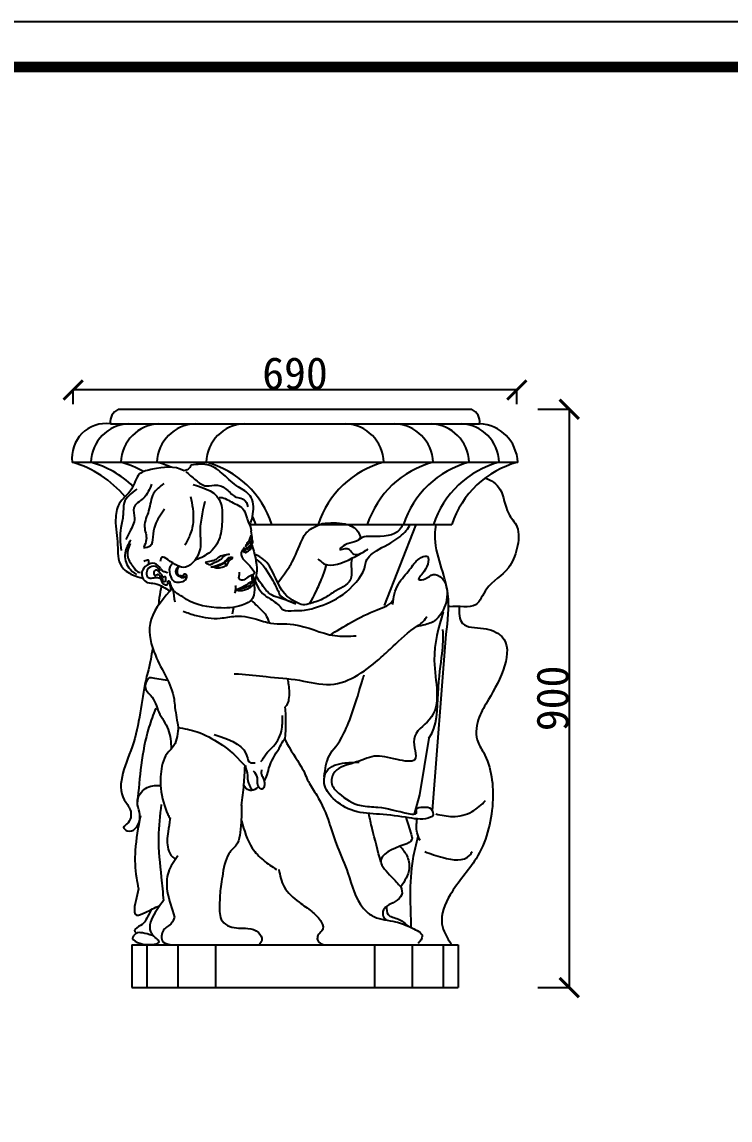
# Model space of a CAD drawing. Extents: x 3172 to 33391, y 13916 to 34175.
# Drawn here: x 6102 to 7203, y 20106 to 21815 of the extents above; entities that cross this region are included whole.
import ezdxf

# ---------------------------------------------------------------- set-up
doc = ezdxf.new("R2010")
doc.units = 0
doc.layers.get('0').update_dxf_attribs({"linetype": 'CONTINUOUS'})
doc.layers.get('DEFPOINTS').update_dxf_attribs({"linetype": 'CONTINUOUS'})
doc.dimstyles.new('ISO-25', dxfattribs={"dimtxt": 2.5, "dimasz": 2.5, "dimexe": 1.25, "dimexo": 0.625, "dimtad": 1, "dimdec": 4, "dimdsep": 46, "dimlunit": 6, "dimtxsty": 'Standard', "dimcen": 2.5, "dimadec": 0, "dimazin": 0, "dimtfac": 1, "dimtdec": 4, "dimtmove": 0, "dimatfit": 3, "dimfxl": 1, "dimtolj": 1, "dimtzin": 0, "dimarcsym": 0})

# ---------------------------------------------------------------- blocks, each defined once
blk = doc.blocks.new('_ARCHTICK')
at = {"color": 0, "linetype": 'ByBlock', "const_width": 0.15}
blk.add_lwpolyline([(-0.5, -0.5), (0.5, 0.5)], dxfattribs=at)
blk = doc.blocks.new('*D216')
at = {"color": 0, "linetype": 'ByBlock'}
for p, q in [((16131.7, 20347.5), (16131.7, 20370.7)), ((16821.7, 20347.5), (16821.7, 20370.7)), ((16821.7, 20369.4), (16131.7, 20369.4))]:
    blk.add_line(p, q, dxfattribs=at)
at = {"layer": 'DEFPOINTS', "color": 0, "linetype": 'ByBlock'}
for p in [(16131.7, 20369.4), (16131.7, 20346.9), (16821.7, 20346.9)]:
    blk.add_point(p, dxfattribs=at)
at = {"color": 0, "linetype": 'ByBlock', "xscale": 30, "yscale": 30, "zscale": 30, "rotation": 180}
blk.add_blockref('_ARCHTICK', (16131.7, 20369.4), dxfattribs=at)
at = {"color": 0, "linetype": 'ByBlock', "xscale": 30, "yscale": 30, "zscale": 30}
blk.add_blockref('_ARCHTICK', (16821.7, 20369.4), dxfattribs=at)
at = {"color": 0, "linetype": 'ByBlock', "insert": (16476.7, 20395.1), "char_height": 50, "attachment_point": 5}
blk.add_mtext('\\A1;690', dxfattribs=at)
blk = doc.blocks.new('*D211')
at = {"color": 0, "linetype": 'ByBlock'}
for p, q in [((16854.3, 20339.5), (16904.4, 20339.5)), ((16903.2, 20339.5), (16903.2, 19439.5)), ((16854.3, 19439.5), (16904.4, 19439.5))]:
    blk.add_line(p, q, dxfattribs=at)
at = {"layer": 'DEFPOINTS', "color": 0, "linetype": 'ByBlock'}
for p in [(16853.6, 20339.5), (16853.6, 19439.5), (16903.2, 19439.5)]:
    blk.add_point(p, dxfattribs=at)
at = {"color": 0, "linetype": 'ByBlock', "xscale": 30, "yscale": 30, "zscale": 30}
for p, rotation in [((16903.2, 20339.5), 90), ((16903.2, 19439.5), 270)]:
    blk.add_blockref('_ARCHTICK', p, dxfattribs=dict(at, rotation=rotation))
at = {"color": 0, "linetype": 'ByBlock', "insert": (16877.5, 19889.5), "char_height": 50, "attachment_point": 5, "rotation": 90}
blk.add_mtext('\\A1;900', dxfattribs=at)

msp = doc.modelspace()

# ---------------------------------------------------------------- linework, layer by layer
for p, q in [((6252.08568, 21212.60165), (6801.5146, 21212.60165)), ((6239.69912, 21189.89227), (6813.90115, 21189.89227)), ((6180.42104, 21130.13258), (6873.17923, 21130.13258)), ((6455.77614, 21033.31181), (6770.83304, 21033.31181)), ((6714.25263, 21031.61948), (6665.57881, 20907.09284)), ((6431.29784, 20904.19651), (6429.28982, 20893.76295)), ((6740.49189, 20587.60032), (6761.79521, 20862.73933)), ((6735.10716, 20700.82946), (6720.32609, 20612.70094)), ((6720.32609, 20612.70094), (6712.33131, 20582.34388)), ((6710.59607, 20575.755), (6710.55642, 20575.60445)), ((6273.20977, 20379.29672), (6780.3905, 20379.29672)), ((6273.20977, 20379.29672), (6273.20977, 20312.57525)), ((6296.2923, 20379.29672), (6296.2923, 20312.57525)), ((6344.55592, 20379.29672), (6344.55592, 20312.57525)), ((6403.31167, 20379.29672), (6403.31167, 20312.57525)), ((6650.2886, 20379.29672), (6650.2886, 20312.57525)), ((6709.04435, 20379.29672), (6709.04435, 20312.57525)), ((6757.30797, 20379.29672), (6757.30797, 20312.57525)), ((6780.3905, 20379.29672), (6780.3905, 20312.57525)), ((6273.20977, 20312.57525), (6780.3905, 20312.57525))]:
    msp.add_line(p, q)
msp.add_lwpolyline([(8667.98137, 17710.09481), (8667.98137, 21815.29574), (3171.87102, 21815.29574), (3171.87102, 17710.09481)], close=True)
at = {"const_width": 16.81311}
msp.add_lwpolyline([(8597.92675, 17780.14943), (8597.92675, 21745.24112), (3259.76444, 21745.24112), (3259.76444, 17780.14943)], close=True, dxfattribs=at)
for centre, radius, start, end in [((6260.79375, 21193.11919), 21.34003, 114.08322555, 188.69730705), ((6792.80652, 21193.11919), 21.34003, 351.30269295, 65.91677445), ((6232.84335, 21137.41276), 52.92542, 82.55720211, 187.90642224), ((6271.09976, 21127.79671), 62.16041, 92.61720007, 177.84642429), ((6318.02339, 21127.79671), 62.16041, 92.61720007, 177.84642429), ((6374.12774, 21127.79671), 62.16041, 92.61720007, 177.84642429), ((6450.63359, 21127.79671), 62.16041, 92.61720007, 177.84642429), ((6602.96668, 21127.79671), 62.16041, 2.15357571, 87.38279993), ((6679.47254, 21127.79671), 62.16041, 2.15357571, 87.38279993), ((6735.57688, 21127.79671), 62.16041, 2.15357571, 87.38279993), ((6782.50051, 21127.79671), 62.16041, 2.15357571, 87.38279993), ((6811.06273, 21127.79671), 62.16041, 2.15357571, 87.38279993), ((6135.28769, 20972.59741), 163.87297, 39.13853046, 74.01315376), ((6171.06, 20987.54123), 147.54818, 45.36711363, 75.10651551), ((6217.98363, 20987.54123), 147.54818, 60.18350193, 75.10651551), ((6274.08797, 20987.54123), 147.54818, 65.94055568, 75.10651551), ((6350.59383, 20987.54123), 147.54818, 18.07174491, 75.10651551), ((6703.00644, 20987.54123), 147.54818, 104.89348449, 161.92825509), ((6779.5123, 20987.54123), 147.54818, 104.89348449, 161.92825509), ((6835.61664, 20987.54123), 147.54818, 104.89348449, 161.92825509), ((6882.54027, 20987.54123), 147.54818, 104.89348449, 161.92825509), ((6911.10249, 20987.54123), 147.54818, 104.89348449, 161.92825509), ((6325.41575, 20987.54123), 147.54818, 18.07174491, 23.40199302)]:
    msp.add_arc(centre, radius, start, end)
for points, knots in [([(6354.40613, 21116.70696), (6338.03618, 21125.32498), (6315.62641, 21121.1209), (6280.29382, 21114.3638), (6275.46716, 21085.21117), (6250.64144, 21068.52378), (6245.9935, 21034.68299), (6252.16086, 21004.86058), (6250.44271, 20969.56815), (6272.53405, 20954.45646), (6284.80387, 20950.70001), (6290.20507, 20949.54656)], [0, 0, 0, 0, 47.065590362, 67.4920873216, 93.2460721279, 120.6347414395, 144.1785304631, 181.8362318727, 213.2400289434, 233.6806346833, 249.4996208052, 249.4996208052, 249.4996208052, 249.4996208052]), ([(6456.8794, 21032.7206), (6458.87992, 21038.13641), (6463.32322, 21052.91733), (6461.89216, 21079.46943), (6435.38431, 21092.08886), (6417.17622, 21110.39175), (6393.77012, 21129.19499), (6374.98446, 21126.74808), (6365.5405, 21125.51797)], [11.7421757511, 11.7421757511, 11.7421757511, 11.7421757511, 28.4053809439, 55.7870015051, 77.5974058109, 106.0802982827, 131.9764316107, 158.1560645834, 158.1560645834, 158.1560645834, 158.1560645834]), ([(6822.57909, 21105.58391), (6832.07246, 21102.66641), (6852.58006, 21087.45579), (6852.42986, 21053.45735), (6877.40481, 21028.69805), (6873.27825, 20995.56079), (6859.52451, 20958.682), (6824.17179, 20940.78712), (6810.09619, 20898.57195), (6782.12956, 20906.97522), (6765.856, 20905.28812), (6765.49558, 20910.19626)], [108.7959890891, 108.7959890891, 108.7959890891, 108.7959890891, 132.9706933029, 167.3762958213, 188.5496631126, 217.7738370675, 246.1316839245, 287.476660584, 314.504201315, 350.249845824, 350.5254833197, 350.5254833197, 350.5254833197, 350.5254833197]), ([(6368.34071, 21095.27684), (6387.19241, 21089.72138), (6414.58128, 21081.65008), (6413.48233, 21034.18293), (6411.10028, 21008.95369), (6397.92355, 20991.14451), (6389.423, 20986.90592)], [0, 0, 0, 0, 48.4838856409, 70.4402834179, 96.1016721307, 123.59221734, 123.59221734, 123.59221734, 123.59221734]), ([(6408.86226, 21075.33287), (6415.54479, 21076.19836), (6427.55396, 21067.15829), (6448.14107, 21059.76579), (6450.49025, 21046.36467), (6452.55997, 21041.27942), (6453.08694, 21040.11891)], [0, 0, 0, 0, 19.6120209909, 40.7816681686, 52.7567038119, 56.3971469814, 56.3971469814, 56.3971469814, 56.3971469814]), ([(6453.10683, 21040.70384), (6453.44769, 21039.6107), (6455.46982, 21033.41093), (6458.18448, 21028.28918), (6458.64043, 21023.18267)], [26.9247168351, 26.9247168351, 26.9247168351, 26.9247168351, 29.5260776278, 41.8709003034, 41.8709003034, 41.8709003034, 41.8709003034]), ([(6448.4954, 20988.79306), (6447.87961, 20989.78361), (6447.31239, 20994.43614), (6454.23116, 20997.9858), (6461.51169, 21004.94821), (6460.32936, 21013.49149), (6458.64043, 21023.18267)], [0, 0, 0, 0, 2.9989299765, 9.8905563217, 16.3515398223, 32.4753550328, 32.4753550328, 32.4753550328, 32.4753550328]), ([(6465.25134, 20943.76773), (6471.47012, 20928.64058), (6485.00202, 20919.14922), (6503.59129, 20908.15596), (6507.11144, 20898.19427), (6524.3169, 20899.51674), (6541.52245, 20898.85548), (6569.97776, 20906.79044), (6609.02098, 20924.64411), (6635.47898, 20959.0239), (6637.01668, 20979.4644), (6652.26349, 20994.22347), (6686.46048, 21008.06213), (6703.72124, 21027.25084), (6705.86262, 21033.31181)], [2.6749176353, 2.6749176353, 2.6749176353, 2.6749176353, 19.9996315854, 45.6780675601, 67.1064476198, 93.5350667818, 114.4099090578, 138.1614106491, 177.327703282, 219.5217697609, 224.623573316, 247.3993244794, 274.4192425338, 290.9319027155, 290.9319027155, 290.9319027155, 290.9319027155]), ([(6500.15165, 20942.30098), (6517.39014, 20966.23539), (6523.85045, 20975.8533), (6532.16532, 20996.43324), (6543.84684, 21024.18502), (6560.4236, 21031.13521), (6569.15772, 21034.79718)], [14.8954010559, 14.8954010559, 14.8954010559, 14.8954010559, 32.8002401422, 82.2807864742, 103.8870381425, 127.9492881285, 127.9492881285, 127.9492881285, 127.9492881285]), ([(6694.06224, 21033.31181), (6690.48652, 21020.68918), (6670.24609, 21012.5684), (6636.61166, 21015.58489), (6629.85656, 21012.56254), (6626.38875, 21009.74888)], [16.2015452281, 16.2015452281, 16.2015452281, 16.2015452281, 48.4239957295, 63.0385911895, 74.2515048541, 74.2515048541, 74.2515048541, 74.2515048541]), ([(6761.79521, 20862.73933), (6764.54595, 20883.47679), (6771.50709, 20935.95586), (6741.42885, 20991.25377), (6745.54266, 21027.93886), (6746.35171, 21033.31181)], [0, 0, 0, 0, 53.2221985555, 134.6862794055, 148.6328343111, 148.6328343111, 148.6328343111, 148.6328343111]), ([(6449.95744, 20998.7182), (6450.85708, 21001.60999), (6452.55518, 21004.81168), (6456.73242, 21008.96021), (6457.16675, 21014.03907), (6458.93892, 21016.49104), (6459.61407, 21017.22289)], [0, 0, 0, 0, 5.2173580452, 9.328772408, 14.7507064754, 17.345900234, 17.345900234, 17.345900234, 17.345900234]), ([(6449.95744, 20998.7182), (6451.42011, 21000.37799), (6453.94532, 21002.90791), (6458.98552, 21006.92796), (6458.39877, 21012.39012), (6459.83262, 21014.47087), (6459.95069, 21014.6228)], [0, 0, 0, 0, 4.5697120876, 9.3111586735, 15.7391653793, 16.2672477926, 16.2672477926, 16.2672477926, 16.2672477926]), ([(6461.41066, 21007.14789), (6461.41066, 21007.14789), (6461.41066, 21007.14789), (6460.79196, 21009.06403), (6460.29329, 21010.19905)], [0, 0, 0, 0, 2.3227324402, 5.7683651603, 5.7683651603, 5.7683651603, 5.7683651603]), ([(6371.73435, 20978.36738), (6373.06826, 20978.89793), (6378.48826, 20981.07898), (6385.28879, 20983.80253), (6389.9795, 20987.30772), (6391.1628, 20988.19195)], [128.6255654595, 128.6255654595, 128.6255654595, 128.6255654595, 132.3063496899, 143.5740255825, 147.375399194, 147.375399194, 147.375399194, 147.375399194]), ([(6453.26232, 20995.89772), (6453.15891, 20995.59474), (6453.03305, 20994.78778), (6453.74564, 20993.4984), (6455.3713, 20993.18149), (6456.80151, 20994.17042), (6457.98163, 20995.6241), (6457.56911, 20997.13207), (6456.84262, 20997.68259), (6456.45955, 20997.77035), (6456.28552, 20997.78625)], [1.3998008123, 1.3998008123, 1.3998008123, 1.3998008123, 2.234486725, 3.5838973989, 4.6512346776, 6.1016279518, 7.8679182791, 9.0662378308, 9.6538637064, 10.1134367969, 10.1134367969, 10.1134367969, 10.1134367969]), ([(6459.57676, 21001.70451), (6463.79669, 20988.18908), (6468.83764, 20970.64835), (6466.58876, 20952.33897), (6464.80907, 20947.00978)], [3.1827253865, 3.1827253865, 3.1827253865, 3.1827253865, 42.4789602883, 54.0532154429, 54.0532154429, 54.0532154429, 54.0532154429]), ([(6615.52454, 20981.78314), (6612.27404, 20970.4283), (6621.96346, 20943.33513), (6587.54833, 20930.27413), (6571.03717, 20916.10074), (6542.52426, 20908.12257), (6540.92968, 20906.69298), (6505.56991, 20921.19717), (6491.18591, 20967.62429), (6475.5832, 20982.43562), (6464.37823, 20986.46245)], [0, 0, 0, 0, 30.39548351, 59.8655206623, 79.1456202067, 100.1831311678, 132.0040031294, 173.0966691366, 204.06485428, 225.6764273452, 225.6764273452, 225.6764273452, 225.6764273452]), ([(6298.80513, 20971.13219), (6299.54827, 20974.27691), (6300.75118, 20979.54133), (6294.56366, 20977.02916), (6291.5385, 20975.80093)], [47.2052056111, 47.2052056111, 47.2052056111, 47.2052056111, 54.7273640327, 61.9232064922, 61.9232064922, 61.9232064922, 61.9232064922]), ([(6336.82099, 20973.22304), (6334.63909, 20971.3354), (6329.95591, 20965.31942), (6331.91272, 20952.93637), (6339.2644, 20942.34838), (6350.06869, 20944.04959), (6357.41457, 20945.43248), (6359.04534, 20952.31291), (6356.2487, 20952.16227), (6353.49646, 20948.73045), (6348.33949, 20951.81689), (6342.07236, 20953.65556), (6340.38116, 20962.64693), (6344.15056, 20966.69001), (6346.21995, 20968.1228)], [29.7869061546, 29.7869061546, 29.7869061546, 29.7869061546, 37.1456734474, 50.0227941088, 58.7926881436, 66.7490064755, 75.6970641456, 77.9054713043, 78.3474259521, 82.3003348798, 87.3398031292, 91.2926904212, 99.0065839985, 105.1987491612, 105.1987491612, 105.1987491612, 105.1987491612]), ([(6417.80879, 20973.96295), (6418.12464, 20972.08787), (6419.21324, 20971.09905), (6421.52885, 20971.36856), (6423.05863, 20973.29669), (6423.8437, 20976.0429), (6422.25612, 20977.34937), (6421.40715, 20977.63627), (6421.32865, 20977.65798)], [2.7272649667, 2.7272649667, 2.7272649667, 2.7272649667, 4.3250742097, 5.9499958931, 8.1610124493, 10.3863268979, 12.4338843543, 12.6422469937, 12.6422469937, 12.6422469937, 12.6422469937]), ([(6465.62498, 20979.03877), (6477.61926, 20972.087), (6489.48188, 20950.86107), (6501.3277, 20929.03691), (6504.619, 20918.57503), (6527.85236, 20909.93808)], [13.2274630995, 13.2274630995, 13.2274630995, 13.2274630995, 36.7915676853, 53.6878257005, 65.0877559478, 65.0877559478, 65.0877559478, 65.0877559478]), ([(6549.39531, 20909.94748), (6557.94202, 20924.06255), (6564.99324, 20942.25616), (6571.15584, 20953.10748), (6575.54952, 20970.09051), (6575.71536, 20970.76283)], [20.7080586801, 20.7080586801, 20.7080586801, 20.7080586801, 46.2628127619, 75.1680377013, 76.1938346089, 76.1938346089, 76.1938346089, 76.1938346089]), ([(6678.92525, 20908.8109), (6679.94145, 20920.21177), (6684.04875, 20940.37183), (6705.11745, 20961.25766), (6714.97425, 20978.3767), (6738.49449, 20989.31842), (6732.69585, 20962.18334), (6713.77746, 20945.68119), (6732.56979, 20948.00574), (6740.7452, 20958.64872), (6758.15725, 20949.94035), (6765.66621, 20928.32785), (6760.81684, 20900.5203), (6742.11009, 20879.08756), (6726.57928, 20876.69989), (6714.95368, 20874.00534)], [16.4255603214, 16.4255603214, 16.4255603214, 16.4255603214, 45.1702603655, 69.6574171667, 89.0603622606, 99.4522961669, 120.7178319, 133.1475871818, 141.7848577266, 153.7342428004, 166.1326685237, 181.9115386198, 210.899742604, 234.5731464157, 251.1367217298, 251.1367217298, 251.1367217298, 251.1367217298]), ([(6346.99598, 20967.82746), (6345.97732, 20967.28588), (6343.50555, 20965.30857), (6342.87086, 20959.70769), (6344.87383, 20953.68915), (6349.26297, 20954.05589), (6354.84067, 20952.53807), (6353.4917, 20956.17366), (6357.75594, 20957.24041), (6358.0464, 20953.82832), (6358.26553, 20951.25409)], [6.1500551989, 6.1500551989, 6.1500551989, 6.1500551989, 9.2346452763, 15.0621146016, 19.4002875219, 22.7898404977, 26.7428291313, 28.2575873163, 29.8900294971, 34.905430171, 34.905430171, 34.905430171, 34.905430171]), ([(6461.1651, 20946.5745), (6460.8879, 20947.09134), (6459.94423, 20948.85076), (6460.06419, 20951.60679), (6460.05781, 20953.66486), (6460.05397, 20954.32879)], [0, 0, 0, 0, 1.4980230138, 5.0995646945, 6.8210061517, 6.8210061517, 6.8210061517, 6.8210061517]), ([(6463.5168, 20950.64982), (6463.12407, 20951.06194), (6462.24719, 20951.98213), (6461.56182, 20953.51751), (6461.40467, 20954.56643), (6461.3708, 20954.92869)], [0, 0, 0, 0, 1.4631710859, 3.266919671, 4.2054362187, 4.2054362187, 4.2054362187, 4.2054362187]), ([(6527.85236, 20909.93808), (6501.29829, 20919.79584), (6489.19411, 20921.31688), (6477.90135, 20935.40995), (6470.93091, 20945.929), (6466.34827, 20952.69552)], [0, 0, 0, 0, 19.9996968511, 37.0781023515, 45.6387805541, 45.6387805541, 45.6387805541, 45.6387805541]), ([(6319.35861, 20937.4665), (6317.58081, 20931.41327), (6316.26659, 20923.58912), (6314.9486, 20914.95614), (6314.43516, 20907.54307)], [0.8622798755, 0.8622798755, 0.8622798755, 0.8622798755, 17.0321139362, 22.5760268482, 22.5760268482, 22.5760268482, 22.5760268482]), ([(6345.8937, 20924.04134), (6342.06145, 20926.75554), (6335.42345, 20931.6478), (6333.49884, 20939.62116), (6332.66238, 20943.08652)], [0.7164222579, 0.7164222579, 0.7164222579, 0.7164222579, 13.6220375649, 23.5427772486, 23.5427772486, 23.5427772486, 23.5427772486]), ([(6463.77371, 20935.78044), (6463.77371, 20935.78044), (6464.42405, 20917.02285), (6439.95184, 20903.8101), (6403.30783, 20901.88211), (6366.8784, 20908.61538), (6350.82509, 20921.90002), (6345.8937, 20924.04134)], [21.128496051, 21.128496051, 21.128496051, 21.128496051, 28.5865777345, 40.4500587501, 71.9851297749, 126.202078789, 141.3750065482, 141.3750065482, 141.3750065482, 141.3750065482]), ([(6463.5168, 20950.64982), (6464.2612, 20948.3095), (6463.60952, 20945.26598), (6459.84603, 20942.71848), (6456.56815, 20936.89561), (6441.23705, 20931.83429), (6435.28489, 20931.58565), (6433.48396, 20931.51042)], [5.2711399556, 5.2711399556, 5.2711399556, 5.2711399556, 6.1967816526, 14.2489621528, 23.7004150028, 35.6014042909, 40.7643783595, 40.7643783595, 40.7643783595, 40.7643783595]), ([(6463.5168, 20950.64982), (6462.67819, 20946.5732), (6451.58155, 20939.74624), (6444.30883, 20934.53415), (6436.9725, 20932.26845), (6434.22938, 20931.42128)], [6.8102123033, 6.8102123033, 6.8102123033, 6.8102123033, 16.9292031848, 30.2816347491, 38.2558881622, 38.2558881622, 38.2558881622, 38.2558881622]), ([(6581.30452, 20861.56346), (6600.47774, 20872.77195), (6637.37687, 20896.64531), (6676.13433, 20907.52097), (6679.89101, 20916.9011)], [3.0223619647, 3.0223619647, 3.0223619647, 3.0223619647, 22.2479817723, 29.82766635, 29.82766635, 29.82766635, 29.82766635]), ([(6459.10517, 20915.17431), (6465.28646, 20909.11258), (6474.18107, 20900.39001), (6482.44051, 20892.26881), (6486.81414, 20880.19518)], [0, 0, 0, 0, 21.9653678641, 31.6072558652, 31.6072558652, 31.6072558652, 31.6072558652]), ([(6782.06362, 20906.59202), (6781.59517, 20896.03745), (6783.10421, 20871.26791), (6820.48573, 20874.41008), (6876.24661, 20851.64981), (6838.92117, 20777.50907), (6811.11157, 20733.66027), (6805.33253, 20701.23586), (6831.70891, 20662.44018), (6839.68679, 20596.04727), (6817.67804, 20515.08208), (6769.7242, 20466.67236), (6748.399, 20414.62973), (6763.44232, 20390.24134), (6769.90511, 20379.7638)], [7.5830499551, 7.5830499551, 7.5830499551, 7.5830499551, 30.6780622837, 58.8789709902, 86.1116703979, 172.287945719, 198.8689867045, 229.3908496753, 247.9304819452, 316.7656208747, 394.5857335594, 454.028117489, 494.2647253686, 524.5705906438, 524.5705906438, 524.5705906438, 524.5705906438]), ([(6432.15936, 20800.94719), (6434.43303, 20800.84539), (6451.64964, 20800.36855), (6485.85556, 20795.25536), (6529.77461, 20793.44057), (6597.27504, 20774.55859), (6648.45507, 20814.84073), (6682.79213, 20846.73526), (6707.32481, 20870.62308), (6726.72561, 20881.05705), (6731.91775, 20890.23616)], [42.4787024793, 42.4787024793, 42.4787024793, 42.4787024793, 48.3701602864, 87.0698640099, 134.9987018383, 175.490498578, 251.8660036476, 274.9350634443, 314.7183331386, 327.5133942267, 327.5133942267, 327.5133942267, 327.5133942267]), ([(6735.10716, 20700.82946), (6748.5445, 20718.39626), (6748.40079, 20783.15589), (6755.45645, 20827.10198), (6758.24086, 20857.63878), (6756.79227, 20869.9224)], [0, 0, 0, 0, 36.4870628207, 81.2814304622, 113.1833793463, 113.1833793463, 113.1833793463, 113.1833793463]), ([(6305.50103, 20840.71236), (6300.85685, 20813.44887), (6288.03928, 20773.79799), (6285.79717, 20697.40539), (6243.10472, 20622.50519), (6274.05527, 20588.97422), (6271.48638, 20569.88835), (6257.51224, 20562.12195), (6272.75923, 20549.47916), (6293.15676, 20577.09162), (6275.48279, 20601.07953), (6293.75033, 20626.08842), (6309.32593, 20627.30116), (6317.74911, 20627.10315)], [109.7555243334, 109.7555243334, 109.7555243334, 109.7555243334, 131.9381572077, 216.4756524701, 292.4751466065, 307.6714306462, 327.7769782867, 333.2957434863, 340.19419721, 362.3133765029, 388.8065411793, 407.7464726758, 428.5037322091, 428.5037322091, 428.5037322091, 428.5037322091]), ([(6572.38008, 20641.03174), (6573.83318, 20652.77374), (6576.72942, 20676.17716), (6603.47158, 20698.0106), (6627.17812, 20775.42493), (6632.50136, 20793.43272), (6634.48359, 20799.41515)], [0, 0, 0, 0, 29.981412382, 59.7570921339, 91.8512192964, 108.0990798543, 108.0990798543, 108.0990798543, 108.0990798543]), ([(6328.94994, 20790.39105), (6319.51659, 20791.92757), (6307.23107, 20794.03574), (6299.20932, 20795.11061), (6295.06218, 20787.77068), (6291.34794, 20777.43806), (6309.12419, 20762.90468), (6311.90776, 20741.99409), (6332.26995, 20715.23964), (6334.00617, 20694.39711), (6334.11602, 20683.84665)], [7.8132518567, 7.8132518567, 7.8132518567, 7.8132518567, 33.6945353361, 40.5263129129, 45.4037273398, 53.4458876321, 66.7138003096, 96.2040189113, 123.3055625391, 149.8619592111, 149.8619592111, 149.8619592111, 149.8619592111]), ([(6514.79242, 20793.44911), (6515.79247, 20789.91453), (6517.74631, 20776.35588), (6518.36393, 20768.94963), (6515.68744, 20754.34282), (6512.22241, 20749.81975), (6510.93537, 20749.12776)], [36.0321982872, 36.0321982872, 36.0321982872, 36.0321982872, 43.9817897924, 69.6847542763, 76.4985114693, 79.9113971525, 79.9113971525, 79.9113971525, 79.9113971525]), ([(6310.10616, 20747.18277), (6306.3174, 20737.42797), (6295.62007, 20708.88113), (6286.61198, 20659.69776), (6283.43992, 20620.62164), (6281.88676, 20601.48853)], [6.5745647676, 6.5745647676, 6.5745647676, 6.5745647676, 33.5294833463, 85.1551112653, 134.6842230618, 134.6842230618, 134.6842230618, 134.6842230618]), ([(6510.93537, 20749.12776), (6511.41651, 20744.87784), (6512.52541, 20732.99296), (6511.72899, 20716.51937), (6511.76276, 20701.72463), (6509.87994, 20698.13237)], [6.6510334975, 6.6510334975, 6.6510334975, 6.6510334975, 17.7071226367, 37.4183073378, 47.8083097377, 47.8083097377, 47.8083097377, 47.8083097377]), ([(6473.45865, 20664.60496), (6477.41375, 20667.71295), (6480.31965, 20676.86357), (6495.8803, 20688.59832), (6507.49305, 20709.48228), (6507.55073, 20727.8349), (6507.57652, 20736.04035)], [62.4490292275, 62.4490292275, 62.4490292275, 62.4490292275, 74.8689113719, 85.8185680271, 111.7690852863, 132.7538730591, 132.7538730591, 132.7538730591, 132.7538730591]), ([(6345.3938, 20716.82006), (6343.19418, 20702.48138), (6343.35682, 20692.05148), (6324.17468, 20674.02895), (6317.98903, 20652.01835), (6315.97864, 20622.8266), (6324.39123, 20590.1311), (6331.34282, 20577.75079), (6332.50134, 20575.71237)], [0, 0, 0, 0, 35.9046797525, 50.6121034201, 65.5008848433, 93.5906984589, 123.9587868289, 129.9847424937, 129.9847424937, 129.9847424937, 129.9847424937]), ([(6344.08662, 20717.55763), (6354.48585, 20715.68874), (6378.01398, 20711.4604), (6408.80985, 20694.02501), (6430.08639, 20678.89514), (6448.61338, 20657.9222)], [0, 0, 0, 0, 27.0264219285, 61.1469971717, 91.2090980532, 91.2090980532, 91.2090980532, 91.2090980532]), ([(6401.13611, 20706.53421), (6432.31685, 20695.67299), (6451.69648, 20688.36133), (6453.95379, 20661.35202), (6464.67332, 20662.32576)], [0, 0, 0, 0, 42.2835971312, 51.0318425883, 51.0318425883, 51.0318425883, 51.0318425883]), ([(6478.80306, 20634.07244), (6480.79989, 20637.02331), (6484.05837, 20643.98169), (6488.35433, 20665.81718), (6502.6048, 20683.32746), (6507.22707, 20695.84795), (6510.26411, 20698.87828)], [55.7343829976, 55.7343829976, 55.7343829976, 55.7343829976, 64.6841327263, 75.6045089356, 103.3060659186, 115.2092365583, 115.2092365583, 115.2092365583, 115.2092365583]), ([(6510.90703, 20699.01594), (6519.73452, 20681.45731), (6538.99337, 20655.69135), (6547.72931, 20629.9354), (6563.8449, 20610.04072), (6578.60778, 20574.72126), (6582.67073, 20560.51173), (6592.86964, 20531.21162)], [15.361091152, 15.361091152, 15.361091152, 15.361091152, 43.1146678064, 69.033794301, 100.7963564716, 153.2376236584, 173.3617816551, 173.3617816551, 173.3617816551, 173.3617816551]), ([(6448.61338, 20657.9222), (6448.20526, 20648.11556), (6447.08087, 20627.38696), (6444.59477, 20606.76674), (6443.28366, 20595.89212)], [17.2484315005, 17.2484315005, 17.2484315005, 17.2484315005, 42.55397299, 70.7911650733, 70.7911650733, 70.7911650733, 70.7911650733]), ([(6449.19826, 20658.08674), (6450.83633, 20653.05032), (6453.578, 20644.62073), (6452.79775, 20633.68577), (6456.67353, 20626.25102), (6460.18387, 20617.85688), (6466.8009, 20621.89477), (6470.41243, 20624.93772)], [0, 0, 0, 0, 13.5631699616, 22.7010088282, 27.3824396068, 34.5027353966, 45.6895888461, 45.6895888461, 45.6895888461, 45.6895888461]), ([(6318.76138, 20597.54751), (6316.64893, 20580.54596), (6311.96795, 20542.87218), (6318.09989, 20492.86151), (6321.17734, 20460.01406), (6322.29045, 20447.83178)], [0, 0, 0, 0, 44.0316655646, 97.5698977952, 129.1447596679, 129.1447596679, 129.1447596679, 129.1447596679]), ([(6443.34755, 20597.07834), (6443.7499, 20589.10823), (6443.61172, 20576.12834), (6441.62846, 20554.59758), (6440.86729, 20549.6939)], [29.182070201, 29.182070201, 29.182070201, 29.182070201, 49.7164913772, 62.5061549647, 62.5061549647, 62.5061549647, 62.5061549647]), ([(6286.36954, 20579.87162), (6282.88811, 20561.96084), (6276.70732, 20530.16284), (6278.11208, 20491.57476), (6282.16042, 20471.99106), (6283.44862, 20466.24602)], [0, 0, 0, 0, 46.9422408088, 83.3391746113, 98.5164194076, 98.5164194076, 98.5164194076, 98.5164194076]), ([(6332.79925, 20576.6666), (6329.92503, 20558.80399), (6326.29952, 20541.84626), (6330.27834, 20520.10296), (6339.03036, 20513.59386), (6340.87023, 20512.35989)], [17.5525552981, 17.5525552981, 17.5525552981, 17.5525552981, 39.6488959965, 62.1148876935, 67.7558471751, 67.7558471751, 67.7558471751, 67.7558471751]), ([(6660.25712, 20507.90589), (6655.70964, 20525.26231), (6649.127, 20550.38628), (6643.2267, 20575.67615), (6641.43344, 20583.50252)], [0, 0, 0, 0, 46.2685522351, 66.9752254567, 66.9752254567, 66.9752254567, 66.9752254567]), ([(6699.29826, 20577.53177), (6701.98838, 20569.18291), (6705.52564, 20557.87319), (6710.70288, 20539.98353), (6685.20747, 20531.29544), (6647.04337, 20514.58119), (6676.10699, 20486.26681), (6686.77119, 20474.33206), (6691.43436, 20469.11331)], [19.2666226682, 19.2666226682, 19.2666226682, 19.2666226682, 42.3227729324, 49.2802051571, 61.9743635206, 100.427683461, 124.8080309103, 143.7530994134, 143.7530994134, 143.7530994134, 143.7530994134]), ([(6721.5623, 20541.2064), (6719.51325, 20545.26677), (6714.86721, 20556.04959), (6715.62927, 20567.76446), (6716.82244, 20575.14012)], [6.3636979768, 6.3636979768, 6.3636979768, 6.3636979768, 17.9174030361, 36.6871988449, 36.6871988449, 36.6871988449, 36.6871988449]), ([(6440.86729, 20549.6939), (6440.11818, 20543.02492), (6436.39198, 20532.97261), (6419.22344, 20520.26958), (6413.52108, 20483.43496), (6409.91542, 20460.25088), (6409.32532, 20437.97401), (6408.74732, 20417.34851), (6429.45196, 20403.62185), (6449.83207, 20406.20701), (6470.03791, 20401.54353), (6477.33483, 20386.8911), (6472.83995, 20381.36016), (6470.49588, 20379.29672)], [0, 0, 0, 0, 12.6180746561, 27.2179451157, 51.9572673451, 75.4385226314, 88.4678206665, 110.4947084351, 122.5443113732, 147.1216982106, 162.2417533366, 173.4252096863, 180.9523053477, 180.9523053477, 180.9523053477, 180.9523053477]), ([(6707.6997, 20406.84461), (6707.10047, 20423.1343), (6705.80252, 20458.4182), (6707.86117, 20506.13767), (6715.39644, 20536.36999), (6718.46621, 20548.10129)], [0, 0, 0, 0, 42.0712023167, 91.1273126542, 122.3388486028, 122.3388486028, 122.3388486028, 122.3388486028]), ([(6592.86964, 20531.21162), (6598.77458, 20517.91547), (6612.14506, 20486.16865), (6621.97321, 20443.99076), (6652.29939, 20418.2252), (6682.19509, 20417.05465), (6704.54942, 20407.43762), (6730.06212, 20395.33971), (6721.62761, 20385.19777), (6718.36961, 20381.28024)], [13.0151862706, 13.0151862706, 13.0151862706, 13.0151862706, 50.7235013437, 101.9887488731, 119.6611776377, 149.4586426632, 173.0446293286, 190.7170278665, 201.8397356885, 201.8397356885, 201.8397356885, 201.8397356885]), ([(6344.43244, 20517.39533), (6338.74334, 20509.4241), (6327.16767, 20493.20494), (6326.10951, 20457.85938), (6336.06798, 20435.75842), (6339.21501, 20422.21631)], [0, 0, 0, 0, 24.7928419143, 50.4462908433, 86.4790375297, 86.4790375297, 86.4790375297, 86.4790375297]), ([(6501.68087, 20496.41739), (6503.58423, 20486.94998), (6507.74104, 20466.27375), (6530.50114, 20446.57249), (6552.12736, 20432.44886), (6565.50482, 20419.70464), (6571.90505, 20407.04028), (6567.66342, 20399.05449), (6562.06938, 20395.04207), (6560.92497, 20387.36987), (6564.70557, 20381.46012), (6568.8249, 20379.95854), (6571.80026, 20379.29672)], [0, 0, 0, 0, 24.3031057731, 53.0764583476, 73.876033837, 90.7785275685, 102.2189051375, 105.1064653696, 113.3763347927, 119.2223611991, 122.987445025, 130.5046247887, 130.5046247887, 130.5046247887, 130.5046247887]), ([(6283.44862, 20466.24602), (6282.09539, 20460.00964), (6279.36367, 20447.89736), (6275.9272, 20434.93313), (6278.85889, 20423.45886), (6297.2084, 20430.17529), (6306.14685, 20436.11297), (6315.05855, 20439.1588), (6315.91652, 20439.44238)], [12.070126334, 12.070126334, 12.070126334, 12.070126334, 28.5337529768, 44.0850985574, 46.5319297869, 56.6274573449, 78.7967585046, 81.1213184079, 81.1213184079, 81.1213184079, 81.1213184079]), ([(6691.16344, 20469.4165), (6693.1457, 20464.86897), (6695.11337, 20455.8876), (6682.48454, 20445.42484), (6670.45551, 20441.12612), (6662.43051, 20431.79803), (6663.15138, 20421.72144), (6667.52938, 20418.7217), (6669.20704, 20417.5722)], [49.0435290118, 49.0435290118, 49.0435290118, 49.0435290118, 60.9394760187, 73.1169977466, 85.7581067349, 94.6554577934, 102.8409923639, 107.9264625583, 107.9264625583, 107.9264625583, 107.9264625583]), ([(6322.29045, 20447.83178), (6316.0987, 20439.89935), (6306.69218, 20427.40163), (6298.73717, 20407.1339), (6302.81803, 20397.95604), (6305.05829, 20393.97887)], [2.6961000545, 2.6961000545, 2.6961000545, 2.6961000545, 28.9768608793, 43.4315669747, 54.7226629115, 54.7226629115, 54.7226629115, 54.7226629115]), ([(6303.06539, 20433.96804), (6300.88405, 20429.5494), (6296.81418, 20421.44455), (6290.11899, 20409.06822), (6280.20437, 20406.96165), (6276.80886, 20401.11341), (6277.74797, 20399.50713), (6278.78092, 20398.6389)], [7.9509750724, 7.9509750724, 7.9509750724, 7.9509750724, 20.7637464838, 31.290024201, 42.4543899516, 44.1847128863, 47.3836796721, 47.3836796721, 47.3836796721, 47.3836796721]), ([(6339.21501, 20422.21631), (6338.3575, 20418.55763), (6335.1834, 20410.19221), (6319.33014, 20404.63654), (6317.2945, 20382.5779), (6328.17207, 20380.2751), (6332.50519, 20379.35776)], [6.3421102692, 6.3421102692, 6.3421102692, 6.3421102692, 15.669854834, 29.7391719368, 45.3238571776, 55.6426104634, 55.6426104634, 55.6426104634, 55.6426104634]), ([(6305.28409, 20393.56982), (6299.74402, 20395.23866), (6289.9646, 20398.18452), (6280.66529, 20398.37224), (6276.05957, 20393.72716), (6272.16471, 20387.04326), (6288.39297, 20379.29672), (6299.85601, 20378.89114), (6321.11868, 20382.06542), (6311.1214, 20389.56455), (6305.05829, 20393.97887)], [0, 0, 0, 0, 15.2116270851, 26.8517856849, 33.5091200918, 38.4028081974, 50.42240702, 66.7560393252, 76.3329926988, 89.5365911698, 89.5365911698, 89.5365911698, 89.5365911698])]:
    msp.add_open_spline(points, degree=3, knots=knots)
for points in [[(6365.5405, 21125.51797), (6360.74602, 21119.42196), (6354.40613, 21116.70696)], [(6356.74566, 21115.78171), (6372.59529, 21102.20664), (6388.89774, 21093.15665), (6406.10584, 21094.51416), (6422.06937, 21086.14272), (6437.72987, 21075.07684), (6447.2397, 21072.36178), (6453.5795, 21060.59679)], [(6280.6155, 21088.37947), (6261.07683, 21066.80057), (6259.53433, 21048.30445), (6255.75845, 21028.20091), (6256.27246, 20992.76556)], [(6303.75328, 21096.0862), (6290.8989, 21073.99358), (6275.98791, 21059.09384), (6277.01621, 21043.16665), (6269.81782, 21022.10154), (6263.64772, 21009.77079)], [(6322.70696, 21096.79691), (6306.85733, 21081.41183), (6299.15888, 21054.71427), (6292.81908, 21030.27915), (6295.53611, 21009.46411), (6291.46052, 20998.15153)], [(6364.44402, 21076.86659), (6368.44437, 21038.87667), (6363.46314, 21017.1566), (6355.31186, 21000.86653)], [(6324.06543, 21056.97675), (6309.12153, 21032.08917), (6305.49877, 21013.53662), (6301.42318, 20999.50903), (6291.0077, 20996.79403)], [(6386.61282, 21068.8025), (6379.24456, 21017.7947), (6379.22283, 20995.32701), (6356.66826, 20966.83148), (6328.9963, 20978.53964), (6319.86029, 20982.19126), (6317.11942, 20975.80093)], [(6569.15772, 21034.79718), (6604.67217, 21034.14234), (6624.818, 21021.75539), (6628.06601, 21013.1006), (6604.67217, 21001.68694), (6596.01084, 20995.19586)], [(6271.5353, 21009.0116), (6262.47838, 20988.64903), (6268.22771, 20966.01378), (6280.13939, 20955.16391)], [(6270.17674, 21003.58159), (6266.55397, 20982.31399), (6276.51663, 20965.57146), (6278.3925, 20962.90252), (6286.10971, 20958.34805)], [(6449.13707, 20989.0329), (6448.74944, 20990.54782), (6450.21312, 20994.36212), (6453.45376, 20995.98126), (6456.69448, 20998.14009), (6459.39512, 21001.37831), (6461.41066, 21007.14789)], [(6387.47446, 20974.5229), (6396.36677, 20976.6477), (6403.20511, 20978.50001), (6407.9927, 20982.23904), (6415.34637, 20985.59672), (6425.13272, 20987.22187)], [(6425.13272, 20987.22187), (6416.90103, 20984.24367), (6412.35932, 20979.98911), (6404.19853, 20974.67094), (6394.12179, 20970.06185)], [(6448.26733, 20997.5289), (6443.25984, 20989.33942), (6444.07627, 20983.01157), (6453.12336, 20972.36146), (6459.93971, 20964.43576), (6463.65772, 20957.25314), (6453.37129, 20951.43271), (6445.68246, 20946.57774), (6439.48586, 20949.6737), (6440.47727, 20954.50343), (6440.35338, 20959.08544)], [(6459.02393, 21000.79575), (6458.5729, 20997.19007), (6456.09204, 20993.58445), (6451.24553, 20989.9452), (6449.44131, 20988.59311)], [(6562.44806, 20980.05004), (6577.6054, 20970.31339), (6637.74592, 20993.29726), (6618.7469, 20986.54112), (6611.16818, 20994.11406), (6596.01084, 20993.0322)], [(6317.55225, 20964.97941), (6308.48624, 20972.5287), (6288.79772, 20959.36854), (6292.99845, 20945.72874), (6315.66355, 20939.31185), (6333.5175, 20930.76567), (6331.90686, 20942.33159)], [(6317.13299, 20960.39074), (6309.76244, 20967.75572), (6299.16727, 20965.45416), (6295.94273, 20957.85904), (6298.24597, 20950.72426), (6305.61652, 20950.03383), (6311.14448, 20950.95441), (6318.05438, 20948.19255), (6320.35762, 20942.20856), (6324.27322, 20939.67685), (6328.64956, 20939.67685), (6329.1102, 20943.12919), (6329.80118, 20945.66084), (6331.64377, 20944.51012), (6332.10451, 20941.51807)], [(6394.12179, 20970.06185), (6390.28973, 20971.76364), (6387.47446, 20974.5229)], [(6395.74511, 20967.31043), (6403.84687, 20967.58025), (6411.94871, 20971.08834), (6419.24031, 20975.05382), (6423.56119, 20979.91117), (6428.69231, 20980.99056), (6429.23247, 20980.18105), (6428.15223, 20979.91117)], [(6399.07798, 20967.60681), (6409.92348, 20971.4317), (6417.89805, 20975.66315), (6424.59671, 20982.03797), (6428.74356, 20982.3567), (6430.3385, 20982.03797)], [(6401.46816, 20966.33065), (6407.33185, 20965.65457), (6415.27872, 20967.32719), (6421.31438, 20970.76112), (6423.37324, 20974.63299), (6425.82487, 20978.42314), (6428.53116, 20980.0006)], [(6317.36332, 20956.70826), (6310.45351, 20962.23202), (6306.99856, 20957.62889), (6309.53212, 20953.71626), (6313.67804, 20955.78768), (6316.67234, 20952.56548), (6320.58794, 20948.19255), (6321.50933, 20944.74026), (6324.96428, 20944.97041), (6325.88558, 20949.34333), (6325.19461, 20951.87504), (6322.2003, 20951.18455), (6319.89697, 20954.86704), (6317.59373, 20956.93846)], [(6317.55225, 20964.97941), (6321.73966, 20960.62089), (6326.80687, 20959.23996), (6328.64956, 20957.85904)], [(6433.75719, 20938.21867), (6434.18433, 20931.81689), (6432.68942, 20926.26871)], [(6434.06374, 20931.45194), (6440.85834, 20930.54667), (6448.03052, 20931.45194), (6454.52314, 20933.79055), (6459.5814, 20937.18524), (6462.70468, 20940.15099), (6464.17968, 20941.77231), (6465.39456, 20944.80452), (6464.86612, 20946.84136), (6464.56405, 20947.4449), (6464.18665, 20947.67122)], [(6331.46812, 20929.01039), (6301.35624, 20878.94531), (6309.66477, 20829.63904), (6338.60134, 20761.42674), (6340.13244, 20748.60203), (6345.4218, 20716.94401)], [(6352.92648, 20898.23762), (6372.98237, 20891.55738), (6410.54466, 20887.4587), (6434.40782, 20890.51573), (6471.73225, 20884.40166), (6483.96976, 20880.73319), (6524.35364, 20877.67615), (6588.54527, 20860.24703), (6621.92354, 20859.99999)], [(6757.33684, 20897.31378), (6743.50724, 20821.76951), (6735.73562, 20729.21568), (6711.90499, 20699.21805), (6713.09611, 20667.47995), (6685.70106, 20667.47995), (6650.0747, 20672.53418), (6618.47868, 20662.22096), (6588.97555, 20648.4019), (6583.44373, 20631.81901), (6594.50738, 20615.23618), (6629.54233, 20595.88948), (6655.60653, 20593.30484), (6705.39313, 20583.17085), (6715.53483, 20584.09216), (6715.53483, 20589.61976), (6726.59847, 20593.30484), (6738.58408, 20590.54107), (6740.42808, 20579.48577), (6737.66212, 20577.64326), (6704.47108, 20576.72195), (6658.37249, 20582.2496), (6618.47868, 20587.598), (6586.20969, 20606.94471), (6572.38008, 20629.9765), (6576.0679, 20649.32321), (6604.64907, 20662.22096), (6626.77646, 20663.14227)], [(6474.71592, 20651.60157), (6474.71592, 20644.25968), (6477.54194, 20638.23559), (6479.23745, 20629.01115), (6478.29551, 20623.74006), (6476.22316, 20621.48102), (6473.58561, 20622.04582), (6469.06408, 20627.88166), (6468.31051, 20639.17684), (6462.4702, 20649.53083)], [(6462.87183, 20620.16766), (6455.3857, 20619.65022), (6446.52045, 20628.21345)], [(6745.71533, 20582.69596), (6772.15168, 20578.92222), (6802.36463, 20586.46969), (6823.13605, 20603.45155)], [(6443.81219, 20572.00772), (6460.3461, 20529.46006), (6477.6316, 20510.68582), (6497.92319, 20496.41739)], [(6690.56407, 20532.12039), (6700.51249, 20518.03604), (6704.39142, 20497.84021), (6691.43436, 20469.11331)], [(6728.72055, 20524.20291), (6757.04519, 20514.76856), (6798.58802, 20518.5423), (6802.36463, 20524.20291)], [(6669.20704, 20439.26642), (6671.43381, 20426.4724), (6687.57769, 20419.24099), (6702.60822, 20408.11576)]]:
    msp.add_spline(points, degree=3)
for points in [[(6463.77371, 20935.78044), (6463.85469, 20937.73694), (6463.93568, 20939.69344), (6464.08091, 20941.64515)], [(6337.00323, 20931.86849), (6337.93549, 20925.56302), (6338.86775, 20919.25755), (6339.80001, 20912.95209)]]:
    msp.add_open_spline(points, degree=3)

# ---------------------------------------------------------------- dimensions: what is measured, and where the dimension line sits
dim = msp.add_linear_dim(base=(6181.82104, 21242.57193), p1=(6871.82103, 21219.99485), p2=(6181.82104, 21219.99485), dimstyle='ISO-25', override={"dimtxt": 50, "dimasz": 30, "dimblk1": 'ARCHTICK', "dimblk2": 'ARCHTICK', "dimsah": 1})
dim.commit()
dim.dimension.update_dxf_attribs({"geometry": '*D216', "text_midpoint": (6526.82104, 21268.19693), "insert": (-9949.856, 873.14142)})
dim = msp.add_linear_dim(base=(6953.30138, 20312.60165), p1=(6903.79137, 21212.60165), p2=(6903.79137, 20312.60165), angle=90, dimstyle='ISO-25', override={"dimtxt": 50, "dimasz": 30, "dimblk1": 'ARCHTICK', "dimblk2": 'ARCHTICK', "dimsah": 1})
dim.commit()
dim.dimension.update_dxf_attribs({"geometry": '*D211', "text_midpoint": (6927.67638, 20762.60165), "insert": (-9949.856, 873.14142)})

doc.saveas('drawing.dxf')
